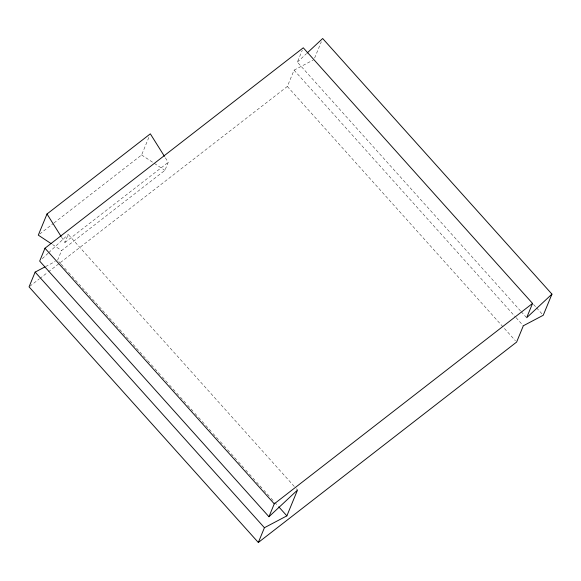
<?xml version="1.0" encoding="UTF-8"?>
<svg xmlns="http://www.w3.org/2000/svg" width="581" height="581" viewBox="0 0 581 581"><rect width="100%" height="100%" fill="white"/><g stroke="black" fill="none" stroke-linecap="round" stroke-linejoin="round"><path stroke-width="0.44" stroke-dasharray="2.9 2.18" d="M57.592 260.244L61.601 250.527L164.917 170.356L168.221 162.346L164.924 157.088M61.608 237.259L64.905 242.509L68.224 234.448L295.693 488.04M53.968 222.973L141.611 154.967L149.317 136.274M48.368 271.879L287.348 86.446L294.066 70.148L313.159 60.068M520.598 311.009L297.37 62.131L302.294 50.191M314.626 58.027L321.329 41.767M42.268 258.683L48.107 253.229M48.753 252.619L68.224 234.448M297.37 62.131L306.448 53.655M39.719 234.034L53.256 223.525M64.905 242.509L168.221 162.346M29.769 286.317L39.065 279.098M39.784 278.539L47.657 272.438M45.565 266.592L55.188 261.515M141.611 154.967L164.917 170.356M52.573 244.572L61.601 250.527M533.554 304.48L535.98 307.175M536.583 307.85L542.632 314.597M521.201 311.685L526.045 317.073M294.066 70.148L515.478 317.001M516.088 317.676L523.343 325.767M287.348 86.446L515.412 340.72M296.295 488.715L297.508 490.066M58.804 261.595L60.613 263.621M61.223 264.297L67.875 271.712M68.478 272.387L71.507 275.757M72.109 276.433L147.124 360.067M147.734 360.743L150.755 364.113M151.358 364.788L154.386 368.158M154.989 368.833L161.641 376.256M162.252 376.931L168.904 384.346M169.507 385.021L172.535 388.391M173.138 389.067L176.166 392.444M176.769 393.119L179.79 396.489M180.4 397.164L187.053 404.579M187.656 405.255L194.315 412.677M194.918 413.352L197.939 416.722M198.549 417.398L201.571 420.767M202.173 421.443L205.202 424.813M205.805 425.488L212.464 432.91M213.067 433.586L219.72 441.001M220.322 441.676L223.351 445.046M223.954 445.721L226.982 449.098M227.585 449.767L230.606 453.144M231.216 453.819L237.869 461.234M238.471 461.91L245.131 469.332M245.734 470.007L248.755 473.377M249.365 474.052L252.386 477.422M252.996 478.098L256.018 481.467M256.62 482.143L263.28 489.565M263.883 490.241L270.535 497.656M271.145 498.331L274.167 501.701M274.769 502.376L278.401 506.421"/><path stroke-width="0.87" d="M164.452 156.34L150.326 133.833L47.003 213.997L38.295 235.138L51.07 243.577M44.759 267.02L35.136 272.097L29.05 286.869L258.327 542.487L516.625 342.071L523.343 325.767L543.235 315.272L551.95 294.131L322.673 38.513L307.102 53.045M551.95 294.131L526.647 317.749L532.552 303.42L303.275 47.802L44.977 248.225L39.668 261.101L268.952 516.727L297.508 490.066L286.869 515.87L264.42 527.715L258.327 542.487M268.952 516.727L274.261 503.843L532.552 303.42M279.003 507.097L286.869 515.87M44.977 248.225L274.261 503.843M35.136 272.097L264.42 527.715M47.003 213.997L61.136 236.511"/></g></svg>
